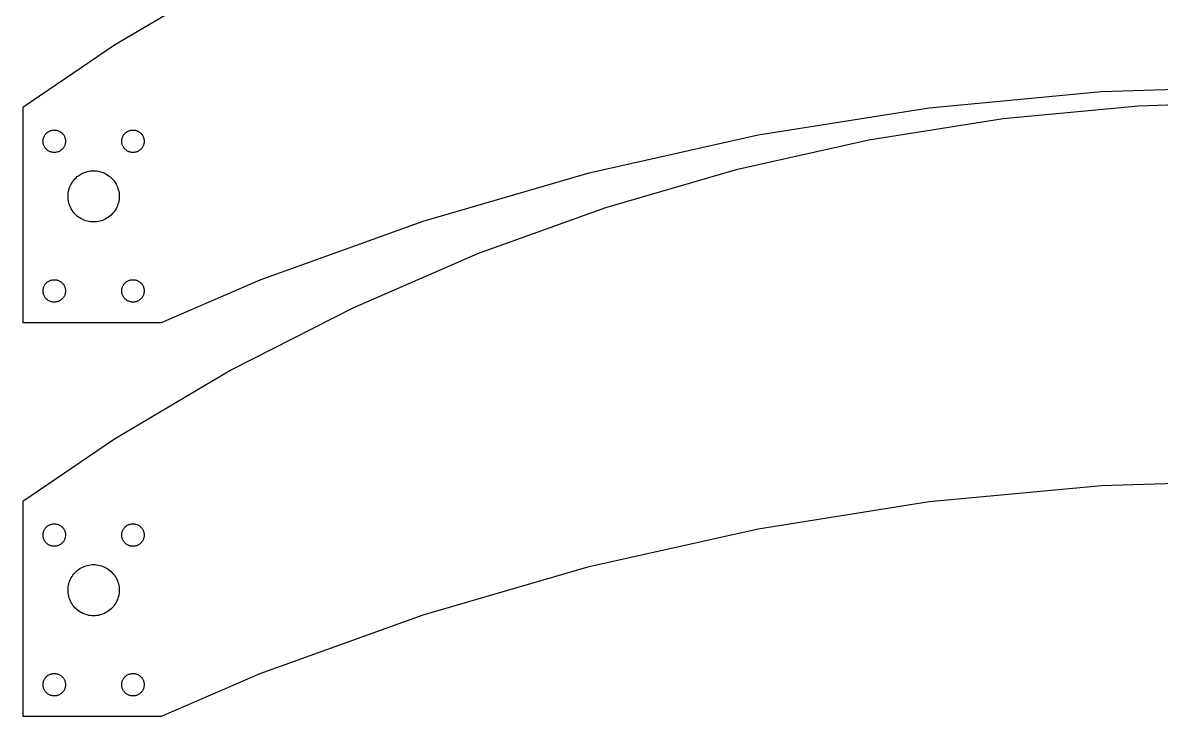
# Model space of a CAD drawing. Header units: metres. Extents: x 0 to 318, y 0 to 285.
# Drawn here: x 0 to 144.6, y 57 to 145 of the extents above; entities that cross this region are included whole.
import ezdxf

# ---------------------------------------------------------------- set-up
doc = ezdxf.new("R2010")
doc.units = ezdxf.units.M

msp = doc.modelspace()

# ---------------------------------------------------------------- linework, layer by layer
for p, q in [((26.5177, 150.984), (11.6476, 142.19)), ((11.6476, 142.19), (0, 134.274)), ((115.133, 134.24), (137.023, 136.309)), ((137.023, 136.309), (159, 137)), ((159, 135), (141.733, 134.457)), ((0, 134.274), (0, 107)), ((93.4165, 130.801), (115.133, 134.24)), ((141.733, 134.457), (124.533, 132.832)), ((124.533, 132.832), (107.47, 130.129)), ((2.5778, 130.089), (2.58623, 130.179)), ((2.58623, 130.179), (2.60023, 130.267)), ((2.60023, 130.267), (2.61977, 130.354)), ((2.61977, 130.354), (2.64473, 130.44)), ((2.64473, 130.44), (2.67506, 130.525)), ((2.67506, 130.525), (2.71062, 130.607)), ((2.71062, 130.607), (2.75125, 130.686)), ((2.75125, 130.686), (2.79683, 130.764)), ((2.79683, 130.764), (2.84714, 130.838)), ((2.84714, 130.838), (2.90201, 130.908)), ((2.90201, 130.908), (2.96121, 130.975)), ((2.96121, 130.975), (3.02451, 131.039)), ((3.02451, 131.039), (3.09166, 131.098)), ((3.09166, 131.098), (3.1624, 131.153)), ((3.1624, 131.153), (3.23643, 131.203)), ((3.23643, 131.203), (3.31349, 131.249)), ((3.31349, 131.249), (3.39325, 131.289)), ((3.39325, 131.289), (3.47542, 131.325)), ((3.47542, 131.325), (3.55965, 131.355)), ((3.55965, 131.355), (3.64561, 131.38)), ((3.64561, 131.38), (3.73297, 131.4)), ((3.73297, 131.4), (3.8214, 131.414)), ((3.8214, 131.414), (3.91052, 131.422)), ((3.91052, 131.422), (4, 131.425)), ((4, 131.425), (4.08946, 131.422)), ((4.08946, 131.422), (4.17859, 131.414)), ((4.17859, 131.414), (4.26701, 131.4)), ((4.26701, 131.4), (4.35437, 131.38)), ((4.35437, 131.38), (4.44034, 131.355)), ((4.44034, 131.355), (4.52457, 131.325)), ((4.52457, 131.325), (4.60674, 131.289)), ((4.60674, 131.289), (4.68649, 131.249)), ((4.68649, 131.249), (4.76355, 131.203)), ((4.76355, 131.203), (4.83759, 131.153)), ((4.83759, 131.153), (4.90833, 131.098)), ((4.90833, 131.098), (4.97548, 131.039)), ((4.97548, 131.039), (5.03877, 130.975)), ((5.03877, 130.975), (5.09798, 130.908)), ((5.09798, 130.908), (5.15285, 130.838)), ((5.15285, 130.838), (5.20316, 130.764)), ((5.20316, 130.764), (5.24873, 130.686)), ((5.24873, 130.686), (5.28937, 130.607)), ((5.28937, 130.607), (5.32492, 130.525)), ((5.32492, 130.525), (5.35526, 130.44)), ((5.35526, 130.44), (5.38022, 130.354)), ((5.38022, 130.354), (5.39975, 130.267)), ((5.39975, 130.267), (5.41376, 130.179)), ((5.41376, 130.179), (5.42218, 130.089)), ((12.5778, 130.089), (12.5862, 130.179)), ((12.5862, 130.179), (12.6002, 130.267)), ((12.6002, 130.267), (12.6198, 130.354)), ((12.6198, 130.354), (12.6447, 130.44)), ((12.6447, 130.44), (12.6751, 130.525)), ((12.6751, 130.525), (12.7106, 130.607)), ((12.7106, 130.607), (12.7513, 130.686)), ((12.7513, 130.686), (12.7968, 130.764)), ((12.7968, 130.764), (12.8471, 130.838)), ((12.8471, 130.838), (12.902, 130.908)), ((12.902, 130.908), (12.9612, 130.975)), ((12.9612, 130.975), (13.0245, 131.039)), ((13.0245, 131.039), (13.0917, 131.098)), ((13.0917, 131.098), (13.1624, 131.153)), ((13.1624, 131.153), (13.2364, 131.203)), ((13.2364, 131.203), (13.3135, 131.249)), ((13.3135, 131.249), (13.3932, 131.289)), ((13.3932, 131.289), (13.4754, 131.325)), ((13.4754, 131.325), (13.5596, 131.355)), ((13.5596, 131.355), (13.6456, 131.38)), ((13.6456, 131.38), (13.733, 131.4)), ((13.733, 131.4), (13.8214, 131.414)), ((13.8214, 131.414), (13.9105, 131.422)), ((13.9105, 131.422), (14, 131.425)), ((14, 131.425), (14.0895, 131.422)), ((14.0895, 131.422), (14.1786, 131.414)), ((14.1786, 131.414), (14.267, 131.4)), ((14.267, 131.4), (14.3544, 131.38)), ((14.3544, 131.38), (14.4403, 131.355)), ((14.4403, 131.355), (14.5246, 131.325)), ((14.5246, 131.325), (14.6067, 131.289)), ((14.6067, 131.289), (14.6865, 131.249)), ((14.6865, 131.249), (14.7635, 131.203)), ((14.7635, 131.203), (14.8376, 131.153)), ((14.8376, 131.153), (14.9083, 131.098)), ((14.9083, 131.098), (14.9755, 131.039)), ((14.9755, 131.039), (15.0388, 130.975)), ((15.0388, 130.975), (15.098, 130.908)), ((15.098, 130.908), (15.1528, 130.838)), ((15.1528, 130.838), (15.2032, 130.764)), ((15.2032, 130.764), (15.2487, 130.686)), ((15.2487, 130.686), (15.2894, 130.607)), ((15.2894, 130.607), (15.3249, 130.525)), ((15.3249, 130.525), (15.3553, 130.44)), ((15.3553, 130.44), (15.3802, 130.354)), ((15.3802, 130.354), (15.3997, 130.267)), ((15.3997, 130.267), (15.4138, 130.179)), ((15.4138, 130.179), (15.4222, 130.089)), ((71.9585, 126.004), (93.4165, 130.801)), ((2.575, 130), (2.5778, 130.089)), ((2.5778, 129.911), (2.575, 130)), ((2.58623, 129.821), (2.5778, 129.911)), ((2.60023, 129.733), (2.58623, 129.821)), ((2.61977, 129.646), (2.60023, 129.733)), ((2.64473, 129.56), (2.61977, 129.646)), ((2.67506, 129.475), (2.64473, 129.56)), ((2.71062, 129.393), (2.67506, 129.475)), ((2.75125, 129.313), (2.71062, 129.393)), ((2.79683, 129.236), (2.75125, 129.313)), ((2.84714, 129.162), (2.79683, 129.236)), ((2.90201, 129.092), (2.84714, 129.162)), ((2.96121, 129.025), (2.90201, 129.092)), ((3.02451, 128.961), (2.96121, 129.025)), ((3.09166, 128.902), (3.02451, 128.961)), ((3.1624, 128.847), (3.09166, 128.902)), ((3.23643, 128.797), (3.1624, 128.847)), ((3.31349, 128.751), (3.23643, 128.797)), ((3.39325, 128.711), (3.31349, 128.751)), ((3.47542, 128.675), (3.39325, 128.711)), ((4.60674, 128.711), (4.52457, 128.675)), ((4.68649, 128.751), (4.60674, 128.711)), ((4.76355, 128.797), (4.68649, 128.751)), ((4.83759, 128.847), (4.76355, 128.797)), ((4.90833, 128.902), (4.83759, 128.847)), ((4.97548, 128.961), (4.90833, 128.902)), ((5.03877, 129.025), (4.97548, 128.961)), ((5.09798, 129.092), (5.03877, 129.025)), ((5.15285, 129.162), (5.09798, 129.092)), ((5.20316, 129.236), (5.15285, 129.162)), ((5.24873, 129.313), (5.20316, 129.236)), ((5.28937, 129.393), (5.24873, 129.313)), ((5.32492, 129.475), (5.28937, 129.393)), ((5.35526, 129.56), (5.32492, 129.475)), ((5.38022, 129.646), (5.35526, 129.56)), ((5.39975, 129.733), (5.38022, 129.646)), ((5.41376, 129.821), (5.39975, 129.733)), ((5.42218, 129.911), (5.41376, 129.821)), ((5.42218, 130.089), (5.42499, 130)), ((5.42499, 130), (5.42218, 129.911)), ((12.575, 130), (12.5778, 130.089)), ((12.5778, 129.911), (12.575, 130)), ((12.5862, 129.821), (12.5778, 129.911)), ((12.6002, 129.733), (12.5862, 129.821)), ((12.6198, 129.646), (12.6002, 129.733)), ((12.6447, 129.56), (12.6198, 129.646)), ((12.6751, 129.475), (12.6447, 129.56)), ((12.7106, 129.393), (12.6751, 129.475)), ((12.7513, 129.313), (12.7106, 129.393)), ((12.7968, 129.236), (12.7513, 129.313)), ((12.8471, 129.162), (12.7968, 129.236)), ((12.902, 129.092), (12.8471, 129.162)), ((12.9612, 129.025), (12.902, 129.092)), ((13.0245, 128.961), (12.9612, 129.025)), ((13.0917, 128.902), (13.0245, 128.961)), ((13.1624, 128.847), (13.0917, 128.902)), ((13.2364, 128.797), (13.1624, 128.847)), ((13.3135, 128.751), (13.2364, 128.797)), ((13.3932, 128.711), (13.3135, 128.751)), ((13.4754, 128.675), (13.3932, 128.711)), ((14.6067, 128.711), (14.5246, 128.675)), ((14.6865, 128.751), (14.6067, 128.711)), ((14.7635, 128.797), (14.6865, 128.751)), ((14.8376, 128.847), (14.7635, 128.797)), ((14.9083, 128.902), (14.8376, 128.847)), ((14.9755, 128.961), (14.9083, 128.902)), ((15.0388, 129.025), (14.9755, 128.961)), ((15.098, 129.092), (15.0388, 129.025)), ((15.1528, 129.162), (15.098, 129.092)), ((15.2032, 129.236), (15.1528, 129.162)), ((15.2487, 129.313), (15.2032, 129.236)), ((15.2894, 129.393), (15.2487, 129.313)), ((15.3249, 129.475), (15.2894, 129.393)), ((15.3553, 129.56), (15.3249, 129.475)), ((15.3802, 129.646), (15.3553, 129.56)), ((15.3997, 129.733), (15.3802, 129.646)), ((15.4138, 129.821), (15.3997, 129.733)), ((15.4222, 129.911), (15.4138, 129.821)), ((15.4222, 130.089), (15.425, 130)), ((15.425, 130), (15.4222, 129.911)), ((107.47, 130.129), (90.6103, 126.36)), ((3.55965, 128.645), (3.47542, 128.675)), ((3.64561, 128.62), (3.55965, 128.645)), ((3.73297, 128.6), (3.64561, 128.62)), ((3.8214, 128.586), (3.73297, 128.6)), ((3.91052, 128.578), (3.8214, 128.586)), ((3.99998, 128.575), (3.91052, 128.578)), ((4.08946, 128.578), (3.99998, 128.575)), ((4.17859, 128.586), (4.08946, 128.578)), ((4.26701, 128.6), (4.17859, 128.586)), ((4.35437, 128.62), (4.26701, 128.6)), ((4.44034, 128.645), (4.35437, 128.62)), ((4.52457, 128.675), (4.44034, 128.645)), ((13.5596, 128.645), (13.4754, 128.675)), ((13.6456, 128.62), (13.5596, 128.645)), ((13.733, 128.6), (13.6456, 128.62)), ((13.8214, 128.586), (13.733, 128.6)), ((13.9105, 128.578), (13.8214, 128.586)), ((14, 128.575), (13.9105, 128.578)), ((14.0895, 128.578), (14, 128.575)), ((14.1786, 128.586), (14.0895, 128.578)), ((14.267, 128.6), (14.1786, 128.586)), ((14.3544, 128.62), (14.267, 128.6)), ((14.4403, 128.645), (14.3544, 128.62)), ((14.5246, 128.675), (14.4403, 128.645)), ((7.25856, 125.744), (7.4343, 125.848)), ((7.4343, 125.848), (7.61621, 125.941)), ((7.61621, 125.941), (7.80359, 126.022)), ((7.80359, 126.022), (7.99568, 126.091)), ((7.99568, 126.091), (8.19176, 126.148)), ((8.19176, 126.148), (8.39101, 126.192)), ((8.39101, 126.192), (8.59267, 126.224)), ((8.59267, 126.224), (8.79593, 126.244)), ((8.79593, 126.244), (9, 126.25)), ((9, 126.25), (9.20406, 126.244)), ((9.20406, 126.244), (9.40732, 126.224)), ((9.40732, 126.224), (9.60898, 126.192)), ((9.60898, 126.192), (9.80823, 126.148)), ((9.80823, 126.148), (10.0043, 126.091)), ((10.0043, 126.091), (10.1964, 126.022)), ((10.1964, 126.022), (10.3838, 125.941)), ((10.3838, 125.941), (10.5657, 125.848)), ((10.5657, 125.848), (10.7414, 125.744)), ((50.844, 119.87), (71.9585, 126.004)), ((90.6103, 126.36), (74.0203, 121.541)), ((5.97823, 124.196), (6.05931, 124.384)), ((6.05931, 124.384), (6.15199, 124.566)), ((6.15199, 124.566), (6.25592, 124.741)), ((6.25592, 124.741), (6.37068, 124.91)), ((6.37068, 124.91), (6.49582, 125.072)), ((6.49582, 125.072), (6.63084, 125.225)), ((6.63084, 125.225), (6.77521, 125.369)), ((6.77521, 125.369), (6.92836, 125.504)), ((6.92836, 125.504), (7.08969, 125.629)), ((7.08969, 125.629), (7.25856, 125.744)), ((10.7414, 125.744), (10.9103, 125.629)), ((10.9103, 125.629), (11.0716, 125.504)), ((11.0716, 125.504), (11.2248, 125.369)), ((11.2248, 125.369), (11.3691, 125.225)), ((11.3691, 125.225), (11.5042, 125.072)), ((11.5042, 125.072), (11.6293, 124.91)), ((11.6293, 124.91), (11.7441, 124.741)), ((11.7441, 124.741), (11.848, 124.566)), ((11.848, 124.566), (11.9407, 124.384)), ((11.9407, 124.384), (12.0218, 124.196)), ((5.75, 123), (5.75641, 123.204)), ((5.75641, 122.796), (5.75, 123)), ((5.75641, 123.204), (5.77562, 123.407)), ((5.77562, 123.407), (5.80756, 123.609)), ((5.80756, 123.609), (5.8521, 123.808)), ((5.8521, 123.808), (5.90906, 124.004)), ((5.90906, 124.004), (5.97823, 124.196)), ((12.0218, 124.196), (12.0909, 124.004)), ((12.0909, 124.004), (12.1479, 123.808)), ((12.1479, 123.808), (12.1924, 123.609)), ((12.1924, 123.609), (12.2244, 123.407)), ((12.2244, 123.407), (12.2436, 123.204)), ((12.2436, 123.204), (12.25, 123)), ((12.25, 123), (12.2436, 122.796)), ((5.77562, 122.593), (5.75641, 122.796)), ((5.80756, 122.391), (5.77562, 122.593)), ((5.8521, 122.192), (5.80756, 122.391)), ((5.90906, 121.996), (5.8521, 122.192)), ((5.97823, 121.804), (5.90906, 121.996)), ((6.05931, 121.616), (5.97823, 121.804)), ((6.15199, 121.434), (6.05931, 121.616)), ((11.9407, 121.616), (11.848, 121.434)), ((12.0218, 121.804), (11.9407, 121.616)), ((12.0909, 121.996), (12.0218, 121.804)), ((12.1479, 122.192), (12.0909, 121.996)), ((12.1924, 122.391), (12.1479, 122.192)), ((12.2244, 122.593), (12.1924, 122.391)), ((12.2436, 122.796), (12.2244, 122.593)), ((74.0203, 121.541), (57.7657, 115.689)), ((6.25592, 121.259), (6.15199, 121.434)), ((6.37068, 121.09), (6.25592, 121.259)), ((6.49582, 120.928), (6.37068, 121.09)), ((6.63084, 120.775), (6.49582, 120.928)), ((6.77521, 120.631), (6.63084, 120.775)), ((6.92836, 120.496), (6.77521, 120.631)), ((7.08969, 120.371), (6.92836, 120.496)), ((7.25856, 120.256), (7.08969, 120.371)), ((7.4343, 120.152), (7.25856, 120.256)), ((7.61621, 120.059), (7.4343, 120.152)), ((7.80359, 119.978), (7.61621, 120.059)), ((10.3838, 120.059), (10.1964, 119.978)), ((10.5657, 120.152), (10.3838, 120.059)), ((10.7414, 120.256), (10.5657, 120.152)), ((10.9103, 120.371), (10.7414, 120.256)), ((11.0716, 120.496), (10.9103, 120.371)), ((11.2248, 120.631), (11.0716, 120.496)), ((11.3691, 120.775), (11.2248, 120.631)), ((11.5042, 120.928), (11.3691, 120.775)), ((11.6293, 121.09), (11.5042, 120.928)), ((11.7441, 121.259), (11.6293, 121.09)), ((11.848, 121.434), (11.7441, 121.259)), ((7.99568, 119.909), (7.80359, 119.978)), ((8.19176, 119.852), (7.99568, 119.909)), ((8.39101, 119.808), (8.19176, 119.852)), ((8.59267, 119.776), (8.39101, 119.808)), ((8.79593, 119.756), (8.59267, 119.776)), ((9, 119.75), (8.79593, 119.756)), ((9.20406, 119.756), (9, 119.75)), ((9.40732, 119.776), (9.20406, 119.756)), ((9.60898, 119.808), (9.40732, 119.776)), ((9.80823, 119.852), (9.60898, 119.808)), ((10.0043, 119.909), (9.80823, 119.852)), ((10.1964, 119.978), (10.0043, 119.909)), ((30.1564, 112.422), (50.844, 119.87)), ((57.7657, 115.689), (41.9107, 108.827)), ((2.61977, 111.354), (2.64473, 111.44)), ((2.64473, 111.44), (2.67506, 111.525)), ((2.67506, 111.525), (2.71062, 111.607)), ((2.71062, 111.607), (2.75125, 111.686)), ((2.75125, 111.686), (2.79683, 111.764)), ((2.79683, 111.764), (2.84714, 111.838)), ((2.84714, 111.838), (2.90201, 111.908)), ((2.90201, 111.908), (2.96121, 111.975)), ((2.96121, 111.975), (3.02451, 112.039)), ((3.02451, 112.039), (3.09166, 112.098)), ((3.09166, 112.098), (3.1624, 112.153)), ((3.1624, 112.153), (3.23643, 112.203)), ((3.23643, 112.203), (3.31349, 112.249)), ((3.31349, 112.249), (3.39325, 112.289)), ((3.39325, 112.289), (3.47542, 112.325)), ((3.47542, 112.325), (3.55965, 112.355)), ((3.55965, 112.355), (3.64561, 112.38)), ((3.64561, 112.38), (3.73297, 112.4)), ((3.73297, 112.4), (3.8214, 112.414)), ((3.8214, 112.414), (3.91052, 112.422)), ((3.91052, 112.422), (4, 112.425)), ((4, 112.425), (4.08946, 112.422)), ((4.08946, 112.422), (4.17859, 112.414)), ((4.17859, 112.414), (4.26701, 112.4)), ((4.26701, 112.4), (4.35437, 112.38)), ((4.35437, 112.38), (4.44034, 112.355)), ((4.44034, 112.355), (4.52457, 112.325)), ((4.52457, 112.325), (4.60674, 112.289)), ((4.60674, 112.289), (4.68649, 112.249)), ((4.68649, 112.249), (4.76355, 112.203)), ((4.76355, 112.203), (4.83759, 112.153)), ((4.83759, 112.153), (4.90833, 112.098)), ((4.90833, 112.098), (4.97548, 112.039)), ((4.97548, 112.039), (5.03877, 111.975)), ((5.03877, 111.975), (5.09798, 111.908)), ((5.09798, 111.908), (5.15285, 111.838)), ((5.15285, 111.838), (5.20316, 111.764)), ((5.20316, 111.764), (5.24873, 111.686)), ((5.24873, 111.686), (5.28937, 111.607)), ((5.28937, 111.607), (5.32492, 111.525)), ((5.32492, 111.525), (5.35526, 111.44)), ((5.35526, 111.44), (5.38022, 111.354)), ((12.6198, 111.354), (12.6447, 111.44)), ((12.6447, 111.44), (12.6751, 111.525)), ((12.6751, 111.525), (12.7106, 111.607)), ((12.7106, 111.607), (12.7513, 111.686)), ((12.7513, 111.686), (12.7968, 111.764)), ((12.7968, 111.764), (12.8471, 111.838)), ((12.8471, 111.838), (12.902, 111.908)), ((12.902, 111.908), (12.9612, 111.975)), ((12.9612, 111.975), (13.0245, 112.039)), ((13.0245, 112.039), (13.0917, 112.098)), ((13.0917, 112.098), (13.1624, 112.153)), ((13.1624, 112.153), (13.2364, 112.203)), ((13.2364, 112.203), (13.3135, 112.249)), ((13.3135, 112.249), (13.3932, 112.289)), ((13.3932, 112.289), (13.4754, 112.325)), ((13.4754, 112.325), (13.5596, 112.355)), ((13.5596, 112.355), (13.6456, 112.38)), ((13.6456, 112.38), (13.733, 112.4)), ((13.733, 112.4), (13.8214, 112.414)), ((13.8214, 112.414), (13.9105, 112.422)), ((13.9105, 112.422), (14, 112.425)), ((14, 112.425), (14.0895, 112.422)), ((14.0895, 112.422), (14.1786, 112.414)), ((14.1786, 112.414), (14.267, 112.4)), ((14.267, 112.4), (14.3544, 112.38)), ((14.3544, 112.38), (14.4403, 112.355)), ((14.4403, 112.355), (14.5246, 112.325)), ((14.5246, 112.325), (14.6067, 112.289)), ((14.6067, 112.289), (14.6865, 112.249)), ((14.6865, 112.249), (14.7635, 112.203)), ((14.7635, 112.203), (14.8376, 112.153)), ((14.8376, 112.153), (14.9083, 112.098)), ((14.9083, 112.098), (14.9755, 112.039)), ((14.9755, 112.039), (15.0388, 111.975)), ((15.0388, 111.975), (15.098, 111.908)), ((15.098, 111.908), (15.1528, 111.838)), ((15.1528, 111.838), (15.2032, 111.764)), ((15.2032, 111.764), (15.2487, 111.686)), ((15.2487, 111.686), (15.2894, 111.607)), ((15.2894, 111.607), (15.3249, 111.525)), ((15.3249, 111.525), (15.3553, 111.44)), ((15.3553, 111.44), (15.3802, 111.354)), ((17.6274, 107), (30.1564, 112.422)), ((2.575, 111), (2.5778, 111.089)), ((2.5778, 110.911), (2.575, 111)), ((2.5778, 111.089), (2.58623, 111.179)), ((2.58623, 110.821), (2.5778, 110.911)), ((2.58623, 111.179), (2.60023, 111.267)), ((2.60023, 110.733), (2.58623, 110.821)), ((2.60023, 111.267), (2.61977, 111.354)), ((2.61977, 110.646), (2.60023, 110.733)), ((2.64473, 110.56), (2.61977, 110.646)), ((2.67506, 110.475), (2.64473, 110.56)), ((2.71062, 110.393), (2.67506, 110.475)), ((2.75125, 110.313), (2.71062, 110.393)), ((2.79683, 110.236), (2.75125, 110.313)), ((2.84714, 110.162), (2.79683, 110.236)), ((2.90201, 110.092), (2.84714, 110.162)), ((2.96121, 110.025), (2.90201, 110.092)), ((3.02451, 109.961), (2.96121, 110.025)), ((3.09166, 109.902), (3.02451, 109.961)), ((4.97548, 109.961), (4.90833, 109.902)), ((5.03877, 110.025), (4.97548, 109.961)), ((5.09798, 110.092), (5.03877, 110.025)), ((5.15285, 110.162), (5.09798, 110.092)), ((5.20316, 110.236), (5.15285, 110.162)), ((5.24873, 110.313), (5.20316, 110.236)), ((5.28937, 110.393), (5.24873, 110.313)), ((5.32492, 110.475), (5.28937, 110.393)), ((5.35526, 110.56), (5.32492, 110.475)), ((5.38022, 110.646), (5.35526, 110.56)), ((5.38022, 111.354), (5.39975, 111.267)), ((5.39975, 110.733), (5.38022, 110.646)), ((5.39975, 111.267), (5.41376, 111.179)), ((5.41376, 110.821), (5.39975, 110.733)), ((5.41376, 111.179), (5.42218, 111.089)), ((5.42218, 110.911), (5.41376, 110.821)), ((5.42218, 111.089), (5.42499, 111)), ((5.42499, 111), (5.42218, 110.911)), ((12.575, 111), (12.5778, 111.089)), ((12.5778, 110.911), (12.575, 111)), ((12.5778, 111.089), (12.5862, 111.179)), ((12.5862, 110.821), (12.5778, 110.911)), ((12.5862, 111.179), (12.6002, 111.267)), ((12.6002, 110.733), (12.5862, 110.821)), ((12.6002, 111.267), (12.6198, 111.354)), ((12.6198, 110.646), (12.6002, 110.733)), ((12.6447, 110.56), (12.6198, 110.646)), ((12.6751, 110.475), (12.6447, 110.56)), ((12.7106, 110.393), (12.6751, 110.475)), ((12.7513, 110.313), (12.7106, 110.393)), ((12.7968, 110.236), (12.7513, 110.313)), ((12.8471, 110.162), (12.7968, 110.236)), ((12.902, 110.092), (12.8471, 110.162)), ((12.9612, 110.025), (12.902, 110.092)), ((13.0245, 109.961), (12.9612, 110.025)), ((13.0917, 109.902), (13.0245, 109.961)), ((14.9755, 109.961), (14.9083, 109.902)), ((15.0388, 110.025), (14.9755, 109.961)), ((15.098, 110.092), (15.0388, 110.025)), ((15.1528, 110.162), (15.098, 110.092)), ((15.2032, 110.236), (15.1528, 110.162)), ((15.2487, 110.313), (15.2032, 110.236)), ((15.2894, 110.393), (15.2487, 110.313)), ((15.3249, 110.475), (15.2894, 110.393)), ((15.3553, 110.56), (15.3249, 110.475)), ((15.3802, 110.646), (15.3553, 110.56)), ((15.3802, 111.354), (15.3997, 111.267)), ((15.3997, 110.733), (15.3802, 110.646)), ((15.3997, 111.267), (15.4138, 111.179)), ((15.4138, 110.821), (15.3997, 110.733)), ((15.4138, 111.179), (15.4222, 111.089)), ((15.4222, 110.911), (15.4138, 110.821)), ((15.4222, 111.089), (15.425, 111)), ((15.425, 111), (15.4222, 110.911)), ((3.1624, 109.847), (3.09166, 109.902)), ((3.23643, 109.797), (3.1624, 109.847)), ((3.31349, 109.751), (3.23643, 109.797)), ((3.39325, 109.711), (3.31349, 109.751)), ((3.47542, 109.675), (3.39325, 109.711)), ((3.55965, 109.645), (3.47542, 109.675)), ((3.64561, 109.62), (3.55965, 109.645)), ((3.73297, 109.6), (3.64561, 109.62)), ((3.8214, 109.586), (3.73297, 109.6)), ((3.91052, 109.578), (3.8214, 109.586)), ((3.99998, 109.575), (3.91052, 109.578)), ((4.08946, 109.578), (3.99998, 109.575)), ((4.17859, 109.586), (4.08946, 109.578)), ((4.26701, 109.6), (4.17859, 109.586)), ((4.35437, 109.62), (4.26701, 109.6)), ((4.44034, 109.645), (4.35437, 109.62)), ((4.52457, 109.675), (4.44034, 109.645)), ((4.60674, 109.711), (4.52457, 109.675)), ((4.68649, 109.751), (4.60674, 109.711)), ((4.76355, 109.797), (4.68649, 109.751)), ((4.83759, 109.847), (4.76355, 109.797)), ((4.90833, 109.902), (4.83759, 109.847)), ((13.1624, 109.847), (13.0917, 109.902)), ((13.2364, 109.797), (13.1624, 109.847)), ((13.3135, 109.751), (13.2364, 109.797)), ((13.3932, 109.711), (13.3135, 109.751)), ((13.4754, 109.675), (13.3932, 109.711)), ((13.5596, 109.645), (13.4754, 109.675)), ((13.6456, 109.62), (13.5596, 109.645)), ((13.733, 109.6), (13.6456, 109.62)), ((13.8214, 109.586), (13.733, 109.6)), ((13.9105, 109.578), (13.8214, 109.586)), ((14, 109.575), (13.9105, 109.578)), ((14.0895, 109.578), (14, 109.575)), ((14.1786, 109.586), (14.0895, 109.578)), ((14.267, 109.6), (14.1786, 109.586)), ((14.3544, 109.62), (14.267, 109.6)), ((14.4403, 109.645), (14.3544, 109.62)), ((14.5246, 109.675), (14.4403, 109.645)), ((14.6067, 109.711), (14.5246, 109.675)), ((14.6865, 109.751), (14.6067, 109.711)), ((14.7635, 109.797), (14.6865, 109.751)), ((14.8376, 109.847), (14.7635, 109.797)), ((14.9083, 109.902), (14.8376, 109.847)), ((41.9107, 108.827), (26.5177, 100.984)), ((0, 107), (17.6274, 107)), ((26.5177, 100.984), (11.6476, 92.1902)), ((11.6476, 92.1902), (0, 84.2744)), ((137.023, 86.3093), (159, 87)), ((115.133, 84.2401), (137.023, 86.3093)), ((0, 84.2744), (0, 57)), ((93.4165, 80.8005), (115.133, 84.2401)), ((2.96121, 80.9755), (3.02451, 81.0388)), ((3.02451, 81.0388), (3.09166, 81.098)), ((3.09166, 81.098), (3.1624, 81.1528)), ((3.1624, 81.1528), (3.23643, 81.2032)), ((3.23643, 81.2032), (3.31349, 81.2487)), ((3.31349, 81.2487), (3.39325, 81.2894)), ((3.39325, 81.2894), (3.47542, 81.3249)), ((3.47542, 81.3249), (3.55965, 81.3553)), ((3.55965, 81.3553), (3.64561, 81.3802)), ((3.64561, 81.3802), (3.73297, 81.3997)), ((3.73297, 81.3997), (3.8214, 81.4138)), ((3.8214, 81.4138), (3.91052, 81.4222)), ((3.91052, 81.4222), (4, 81.425)), ((4, 81.425), (4.08946, 81.4222)), ((4.08946, 81.4222), (4.17859, 81.4138)), ((4.17859, 81.4138), (4.26701, 81.3997)), ((4.26701, 81.3997), (4.35437, 81.3802)), ((4.35437, 81.3802), (4.44034, 81.3553)), ((4.44034, 81.3553), (4.52457, 81.3249)), ((4.52457, 81.3249), (4.60674, 81.2894)), ((4.60674, 81.2894), (4.68649, 81.2487)), ((4.68649, 81.2487), (4.76355, 81.2032)), ((4.76355, 81.2032), (4.83759, 81.1528)), ((4.83759, 81.1528), (4.90833, 81.098)), ((4.90833, 81.098), (4.97548, 81.0388)), ((4.97548, 81.0388), (5.03877, 80.9755)), ((12.9612, 80.9755), (13.0245, 81.0388)), ((13.0245, 81.0388), (13.0917, 81.098)), ((13.0917, 81.098), (13.1624, 81.1528)), ((13.1624, 81.1528), (13.2364, 81.2032)), ((13.2364, 81.2032), (13.3135, 81.2487)), ((13.3135, 81.2487), (13.3932, 81.2894)), ((13.3932, 81.2894), (13.4754, 81.3249)), ((13.4754, 81.3249), (13.5596, 81.3553)), ((13.5596, 81.3553), (13.6456, 81.3802)), ((13.6456, 81.3802), (13.733, 81.3997)), ((13.733, 81.3997), (13.8214, 81.4138)), ((13.8214, 81.4138), (13.9105, 81.4222)), ((13.9105, 81.4222), (14, 81.425)), ((14, 81.425), (14.0895, 81.4222)), ((14.0895, 81.4222), (14.1786, 81.4138)), ((14.1786, 81.4138), (14.267, 81.3997)), ((14.267, 81.3997), (14.3544, 81.3802)), ((14.3544, 81.3802), (14.4403, 81.3553)), ((14.4403, 81.3553), (14.5246, 81.3249)), ((14.5246, 81.3249), (14.6067, 81.2894)), ((14.6067, 81.2894), (14.6865, 81.2487)), ((14.6865, 81.2487), (14.7635, 81.2032)), ((14.7635, 81.2032), (14.8376, 81.1528)), ((14.8376, 81.1528), (14.9083, 81.098)), ((14.9083, 81.098), (14.9755, 81.0388)), ((14.9755, 81.0388), (15.0388, 80.9755)), ((2.575, 80), (2.5778, 80.0895)), ((2.5778, 79.9105), (2.575, 80)), ((2.5778, 80.0895), (2.58623, 80.1786)), ((2.58623, 79.8214), (2.5778, 79.9105)), ((2.58623, 80.1786), (2.60023, 80.267)), ((2.60023, 79.733), (2.58623, 79.8214)), ((2.60023, 80.267), (2.61977, 80.3544)), ((2.61977, 79.6456), (2.60023, 79.733)), ((2.61977, 80.3544), (2.64473, 80.4403)), ((2.64473, 79.5596), (2.61977, 79.6456)), ((2.64473, 80.4403), (2.67506, 80.5246)), ((2.67506, 79.4754), (2.64473, 79.5596)), ((2.67506, 80.5246), (2.71062, 80.6067)), ((2.71062, 80.6067), (2.75125, 80.6865)), ((2.75125, 80.6865), (2.79683, 80.7635)), ((2.79683, 80.7635), (2.84714, 80.8376)), ((2.84714, 80.8376), (2.90201, 80.9083)), ((2.90201, 80.9083), (2.96121, 80.9755)), ((5.03877, 80.9755), (5.09798, 80.9083)), ((5.09798, 80.9083), (5.15285, 80.8376)), ((5.15285, 80.8376), (5.20316, 80.7635)), ((5.20316, 80.7635), (5.24873, 80.6865)), ((5.24873, 80.6865), (5.28937, 80.6067)), ((5.28937, 80.6067), (5.32492, 80.5246)), ((5.32492, 80.5246), (5.35526, 80.4403)), ((5.35526, 79.5596), (5.32492, 79.4754)), ((5.35526, 80.4403), (5.38022, 80.3544)), ((5.38022, 79.6456), (5.35526, 79.5596)), ((5.38022, 80.3544), (5.39975, 80.267)), ((5.39975, 79.733), (5.38022, 79.6456)), ((5.39975, 80.267), (5.41376, 80.1786)), ((5.41376, 79.8214), (5.39975, 79.733)), ((5.41376, 80.1786), (5.42218, 80.0895)), ((5.42218, 79.9105), (5.41376, 79.8214)), ((5.42218, 80.0895), (5.42499, 80)), ((5.42499, 80), (5.42218, 79.9105)), ((12.575, 80), (12.5778, 80.0895)), ((12.5778, 79.9105), (12.575, 80)), ((12.5778, 80.0895), (12.5862, 80.1786)), ((12.5862, 79.8214), (12.5778, 79.9105)), ((12.5862, 80.1786), (12.6002, 80.267)), ((12.6002, 79.733), (12.5862, 79.8214)), ((12.6002, 80.267), (12.6198, 80.3544)), ((12.6198, 79.6456), (12.6002, 79.733)), ((12.6198, 80.3544), (12.6447, 80.4403)), ((12.6447, 79.5596), (12.6198, 79.6456)), ((12.6447, 80.4403), (12.6751, 80.5246)), ((12.6751, 79.4754), (12.6447, 79.5596)), ((12.6751, 80.5246), (12.7106, 80.6067)), ((12.7106, 80.6067), (12.7513, 80.6865)), ((12.7513, 80.6865), (12.7968, 80.7635)), ((12.7968, 80.7635), (12.8471, 80.8376)), ((12.8471, 80.8376), (12.902, 80.9083)), ((12.902, 80.9083), (12.9612, 80.9755)), ((15.0388, 80.9755), (15.098, 80.9083)), ((15.098, 80.9083), (15.1528, 80.8376)), ((15.1528, 80.8376), (15.2032, 80.7635)), ((15.2032, 80.7635), (15.2487, 80.6865)), ((15.2487, 80.6865), (15.2894, 80.6067)), ((15.2894, 80.6067), (15.3249, 80.5246)), ((15.3249, 80.5246), (15.3553, 80.4403)), ((15.3553, 79.5596), (15.3249, 79.4754)), ((15.3553, 80.4403), (15.3802, 80.3544)), ((15.3802, 79.6456), (15.3553, 79.5596)), ((15.3802, 80.3544), (15.3997, 80.267)), ((15.3997, 79.733), (15.3802, 79.6456)), ((15.3997, 80.267), (15.4138, 80.1786)), ((15.4138, 79.8214), (15.3997, 79.733)), ((15.4138, 80.1786), (15.4222, 80.0895)), ((15.4222, 79.9105), (15.4138, 79.8214)), ((15.4222, 80.0895), (15.425, 80)), ((15.425, 80), (15.4222, 79.9105)), ((71.9585, 76.0041), (93.4165, 80.8005)), ((2.71062, 79.3932), (2.67506, 79.4754)), ((2.75125, 79.3135), (2.71062, 79.3932)), ((2.79683, 79.2364), (2.75125, 79.3135)), ((2.84714, 79.1624), (2.79683, 79.2364)), ((2.90201, 79.0917), (2.84714, 79.1624)), ((2.96121, 79.0245), (2.90201, 79.0917)), ((3.02451, 78.9612), (2.96121, 79.0245)), ((3.09166, 78.902), (3.02451, 78.9612)), ((3.1624, 78.8471), (3.09166, 78.902)), ((3.23643, 78.7968), (3.1624, 78.8471)), ((3.31349, 78.7513), (3.23643, 78.7968)), ((3.39325, 78.7106), (3.31349, 78.7513)), ((3.47542, 78.6751), (3.39325, 78.7106)), ((3.55965, 78.6447), (3.47542, 78.6751)), ((3.64561, 78.6198), (3.55965, 78.6447)), ((3.73297, 78.6002), (3.64561, 78.6198)), ((3.8214, 78.5862), (3.73297, 78.6002)), ((3.91052, 78.5778), (3.8214, 78.5862)), ((3.99998, 78.575), (3.91052, 78.5778)), ((4.08946, 78.5778), (3.99998, 78.575)), ((4.17859, 78.5862), (4.08946, 78.5778)), ((4.26701, 78.6002), (4.17859, 78.5862)), ((4.35437, 78.6198), (4.26701, 78.6002)), ((4.44034, 78.6447), (4.35437, 78.6198)), ((4.52457, 78.6751), (4.44034, 78.6447)), ((4.60674, 78.7106), (4.52457, 78.6751)), ((4.68649, 78.7513), (4.60674, 78.7106)), ((4.76355, 78.7968), (4.68649, 78.7513)), ((4.83759, 78.8471), (4.76355, 78.7968)), ((4.90833, 78.902), (4.83759, 78.8471)), ((4.97548, 78.9612), (4.90833, 78.902)), ((5.03877, 79.0245), (4.97548, 78.9612)), ((5.09798, 79.0917), (5.03877, 79.0245)), ((5.15285, 79.1624), (5.09798, 79.0917)), ((5.20316, 79.2364), (5.15285, 79.1624)), ((5.24873, 79.3135), (5.20316, 79.2364)), ((5.28937, 79.3932), (5.24873, 79.3135)), ((5.32492, 79.4754), (5.28937, 79.3932)), ((12.7106, 79.3932), (12.6751, 79.4754)), ((12.7513, 79.3135), (12.7106, 79.3932)), ((12.7968, 79.2364), (12.7513, 79.3135)), ((12.8471, 79.1624), (12.7968, 79.2364)), ((12.902, 79.0917), (12.8471, 79.1624)), ((12.9612, 79.0245), (12.902, 79.0917)), ((13.0245, 78.9612), (12.9612, 79.0245)), ((13.0917, 78.902), (13.0245, 78.9612)), ((13.1624, 78.8471), (13.0917, 78.902)), ((13.2364, 78.7968), (13.1624, 78.8471)), ((13.3135, 78.7513), (13.2364, 78.7968)), ((13.3932, 78.7106), (13.3135, 78.7513)), ((13.4754, 78.6751), (13.3932, 78.7106)), ((13.5596, 78.6447), (13.4754, 78.6751)), ((13.6456, 78.6198), (13.5596, 78.6447)), ((13.733, 78.6002), (13.6456, 78.6198)), ((13.8214, 78.5862), (13.733, 78.6002)), ((13.9105, 78.5778), (13.8214, 78.5862)), ((14, 78.575), (13.9105, 78.5778)), ((14.0895, 78.5778), (14, 78.575)), ((14.1786, 78.5862), (14.0895, 78.5778)), ((14.267, 78.6002), (14.1786, 78.5862)), ((14.3544, 78.6198), (14.267, 78.6002)), ((14.4403, 78.6447), (14.3544, 78.6198)), ((14.5246, 78.6751), (14.4403, 78.6447)), ((14.6067, 78.7106), (14.5246, 78.6751)), ((14.6865, 78.7513), (14.6067, 78.7106)), ((14.7635, 78.7968), (14.6865, 78.7513)), ((14.8376, 78.8471), (14.7635, 78.7968)), ((14.9083, 78.902), (14.8376, 78.8471)), ((14.9755, 78.9612), (14.9083, 78.902)), ((15.0388, 79.0245), (14.9755, 78.9612)), ((15.098, 79.0917), (15.0388, 79.0245)), ((15.1528, 79.1624), (15.098, 79.0917)), ((15.2032, 79.2364), (15.1528, 79.1624)), ((15.2487, 79.3135), (15.2032, 79.2364)), ((15.2894, 79.3932), (15.2487, 79.3135)), ((15.3249, 79.4754), (15.2894, 79.3932)), ((6.49582, 75.0716), (6.63084, 75.2248)), ((6.63084, 75.2248), (6.77521, 75.3691)), ((6.77521, 75.3691), (6.92836, 75.5042)), ((6.92836, 75.5042), (7.08969, 75.6293)), ((7.08969, 75.6293), (7.25856, 75.7441)), ((7.25856, 75.7441), (7.4343, 75.848)), ((7.4343, 75.848), (7.61621, 75.9407)), ((7.61621, 75.9407), (7.80359, 76.0218)), ((7.80359, 76.0218), (7.99568, 76.0909)), ((7.99568, 76.0909), (8.19176, 76.1479)), ((8.19176, 76.1479), (8.39101, 76.1924)), ((8.39101, 76.1924), (8.59267, 76.2244)), ((8.59267, 76.2244), (8.79593, 76.2436)), ((8.79593, 76.2436), (9, 76.25)), ((9, 76.25), (9.20406, 76.2436)), ((9.20406, 76.2436), (9.40732, 76.2244)), ((9.40732, 76.2244), (9.60898, 76.1924)), ((9.60898, 76.1924), (9.80823, 76.1479)), ((9.80823, 76.1479), (10.0043, 76.0909)), ((10.0043, 76.0909), (10.1964, 76.0218)), ((10.1964, 76.0218), (10.3838, 75.9407)), ((10.3838, 75.9407), (10.5657, 75.848)), ((10.5657, 75.848), (10.7414, 75.7441)), ((10.7414, 75.7441), (10.9103, 75.6293)), ((10.9103, 75.6293), (11.0716, 75.5042)), ((11.0716, 75.5042), (11.2248, 75.3691)), ((11.2248, 75.3691), (11.3691, 75.2248)), ((11.3691, 75.2248), (11.5042, 75.0716)), ((50.844, 69.8698), (71.9585, 76.0041)), ((5.80756, 73.609), (5.8521, 73.8082)), ((5.8521, 73.8082), (5.90906, 74.0043)), ((5.90906, 74.0043), (5.97823, 74.1964)), ((5.97823, 74.1964), (6.05931, 74.3838)), ((6.05931, 74.3838), (6.15199, 74.5657)), ((6.15199, 74.5657), (6.25592, 74.7414)), ((6.25592, 74.7414), (6.37068, 74.9103)), ((6.37068, 74.9103), (6.49582, 75.0716)), ((11.5042, 75.0716), (11.6293, 74.9103)), ((11.6293, 74.9103), (11.7441, 74.7414)), ((11.7441, 74.7414), (11.848, 74.5657)), ((11.848, 74.5657), (11.9407, 74.3838)), ((11.9407, 74.3838), (12.0218, 74.1964)), ((12.0218, 74.1964), (12.0909, 74.0043)), ((12.0909, 74.0043), (12.1479, 73.8082)), ((12.1479, 73.8082), (12.1924, 73.609)), ((5.75, 73), (5.75641, 73.2041)), ((5.75641, 72.7959), (5.75, 73)), ((5.75641, 73.2041), (5.77562, 73.4073)), ((5.77562, 72.5927), (5.75641, 72.7959)), ((5.77562, 73.4073), (5.80756, 73.609)), ((5.80756, 72.391), (5.77562, 72.5927)), ((5.8521, 72.1918), (5.80756, 72.391)), ((12.1924, 72.391), (12.1479, 72.1918)), ((12.1924, 73.609), (12.2244, 73.4073)), ((12.2244, 72.5927), (12.1924, 72.391)), ((12.2244, 73.4073), (12.2436, 73.2041)), ((12.2436, 72.7959), (12.2244, 72.5927)), ((12.2436, 73.2041), (12.25, 73)), ((12.25, 73), (12.2436, 72.7959)), ((5.90906, 71.9957), (5.8521, 72.1918)), ((5.97823, 71.8036), (5.90906, 71.9957)), ((6.05931, 71.6162), (5.97823, 71.8036)), ((6.15199, 71.4343), (6.05931, 71.6162)), ((6.25592, 71.2586), (6.15199, 71.4343)), ((6.37068, 71.0897), (6.25592, 71.2586)), ((6.49582, 70.9284), (6.37068, 71.0897)), ((6.63084, 70.7752), (6.49582, 70.9284)), ((11.5042, 70.9284), (11.3691, 70.7752)), ((11.6293, 71.0897), (11.5042, 70.9284)), ((11.7441, 71.2586), (11.6293, 71.0897)), ((11.848, 71.4343), (11.7441, 71.2586)), ((11.9407, 71.6162), (11.848, 71.4343)), ((12.0218, 71.8036), (11.9407, 71.6162)), ((12.0909, 71.9957), (12.0218, 71.8036)), ((12.1479, 72.1918), (12.0909, 71.9957)), ((6.77521, 70.6308), (6.63084, 70.7752)), ((6.92836, 70.4958), (6.77521, 70.6308)), ((7.08969, 70.3707), (6.92836, 70.4958)), ((7.25856, 70.2559), (7.08969, 70.3707)), ((7.4343, 70.152), (7.25856, 70.2559)), ((7.61621, 70.0593), (7.4343, 70.152)), ((7.80359, 69.9782), (7.61621, 70.0593)), ((7.99568, 69.9091), (7.80359, 69.9782)), ((8.19176, 69.8521), (7.99568, 69.9091)), ((8.39101, 69.8076), (8.19176, 69.8521)), ((8.59267, 69.7756), (8.39101, 69.8076)), ((8.79593, 69.7564), (8.59267, 69.7756)), ((9, 69.75), (8.79593, 69.7564)), ((9.20406, 69.7564), (9, 69.75)), ((9.40732, 69.7756), (9.20406, 69.7564)), ((9.60898, 69.8076), (9.40732, 69.7756)), ((9.80823, 69.8521), (9.60898, 69.8076)), ((10.0043, 69.9091), (9.80823, 69.8521)), ((10.1964, 69.9782), (10.0043, 69.9091)), ((10.3838, 70.0593), (10.1964, 69.9782)), ((10.5657, 70.152), (10.3838, 70.0593)), ((10.7414, 70.2559), (10.5657, 70.152)), ((10.9103, 70.3707), (10.7414, 70.2559)), ((11.0716, 70.4958), (10.9103, 70.3707)), ((11.2248, 70.6308), (11.0716, 70.4958)), ((11.3691, 70.7752), (11.2248, 70.6308)), ((30.1564, 62.4218), (50.844, 69.8698)), ((3.1624, 62.1528), (3.23643, 62.2032)), ((3.23643, 62.2032), (3.31349, 62.2487)), ((3.31349, 62.2487), (3.39325, 62.2894)), ((3.39325, 62.2894), (3.47542, 62.3249)), ((3.47542, 62.3249), (3.55965, 62.3553)), ((3.55965, 62.3553), (3.64561, 62.3802)), ((3.64561, 62.3802), (3.73297, 62.3997)), ((3.73297, 62.3997), (3.8214, 62.4138)), ((3.8214, 62.4138), (3.91052, 62.4222)), ((3.91052, 62.4222), (4, 62.425)), ((4, 62.425), (4.08946, 62.4222)), ((4.08946, 62.4222), (4.17859, 62.4138)), ((4.17859, 62.4138), (4.26701, 62.3997)), ((4.26701, 62.3997), (4.35437, 62.3802)), ((4.35437, 62.3802), (4.44034, 62.3553)), ((4.44034, 62.3553), (4.52457, 62.3249)), ((4.52457, 62.3249), (4.60674, 62.2894)), ((4.60674, 62.2894), (4.68649, 62.2487)), ((4.68649, 62.2487), (4.76355, 62.2032)), ((4.76355, 62.2032), (4.83759, 62.1528)), ((13.1624, 62.1528), (13.2364, 62.2032)), ((13.2364, 62.2032), (13.3135, 62.2487)), ((13.3135, 62.2487), (13.3932, 62.2894)), ((13.3932, 62.2894), (13.4754, 62.3249)), ((13.4754, 62.3249), (13.5596, 62.3553)), ((13.5596, 62.3553), (13.6456, 62.3802)), ((13.6456, 62.3802), (13.733, 62.3997)), ((13.733, 62.3997), (13.8214, 62.4138)), ((13.8214, 62.4138), (13.9105, 62.4222)), ((13.9105, 62.4222), (14, 62.425)), ((14, 62.425), (14.0895, 62.4222)), ((14.0895, 62.4222), (14.1786, 62.4138)), ((14.1786, 62.4138), (14.267, 62.3997)), ((14.267, 62.3997), (14.3544, 62.3802)), ((14.3544, 62.3802), (14.4403, 62.3553)), ((14.4403, 62.3553), (14.5246, 62.3249)), ((14.5246, 62.3249), (14.6067, 62.2894)), ((14.6067, 62.2894), (14.6865, 62.2487)), ((14.6865, 62.2487), (14.7635, 62.2032)), ((14.7635, 62.2032), (14.8376, 62.1528)), ((17.6274, 57), (30.1564, 62.4218)), ((2.575, 61), (2.5778, 61.0895)), ((2.5778, 60.9105), (2.575, 61)), ((2.5778, 61.0895), (2.58623, 61.1786)), ((2.58623, 60.8214), (2.5778, 60.9105)), ((2.58623, 61.1786), (2.60023, 61.267)), ((2.60023, 60.733), (2.58623, 60.8214)), ((2.60023, 61.267), (2.61977, 61.3544)), ((2.61977, 61.3544), (2.64473, 61.4403)), ((2.64473, 61.4403), (2.67506, 61.5246)), ((2.67506, 61.5246), (2.71062, 61.6067)), ((2.71062, 61.6067), (2.75125, 61.6865)), ((2.75125, 61.6865), (2.79683, 61.7635)), ((2.79683, 61.7635), (2.84714, 61.8376)), ((2.84714, 61.8376), (2.90201, 61.9083)), ((2.90201, 61.9083), (2.96121, 61.9755)), ((2.96121, 61.9755), (3.02451, 62.0388)), ((3.02451, 62.0388), (3.09166, 62.098)), ((3.09166, 62.098), (3.1624, 62.1528)), ((4.83759, 62.1528), (4.90833, 62.098)), ((4.90833, 62.098), (4.97548, 62.0388)), ((4.97548, 62.0388), (5.03877, 61.9755)), ((5.03877, 61.9755), (5.09798, 61.9083)), ((5.09798, 61.9083), (5.15285, 61.8376)), ((5.15285, 61.8376), (5.20316, 61.7635)), ((5.20316, 61.7635), (5.24873, 61.6865)), ((5.24873, 61.6865), (5.28937, 61.6067)), ((5.28937, 61.6067), (5.32492, 61.5246)), ((5.32492, 61.5246), (5.35526, 61.4403)), ((5.35526, 61.4403), (5.38022, 61.3544)), ((5.38022, 61.3544), (5.39975, 61.267)), ((5.39975, 61.267), (5.41376, 61.1786)), ((5.41376, 60.8214), (5.39975, 60.733)), ((5.41376, 61.1786), (5.42218, 61.0895)), ((5.42218, 60.9105), (5.41376, 60.8214)), ((5.42218, 61.0895), (5.42499, 61)), ((5.42499, 61), (5.42218, 60.9105)), ((12.575, 61), (12.5778, 61.0895)), ((12.5778, 60.9105), (12.575, 61)), ((12.5778, 61.0895), (12.5862, 61.1786)), ((12.5862, 60.8214), (12.5778, 60.9105)), ((12.5862, 61.1786), (12.6002, 61.267)), ((12.6002, 60.733), (12.5862, 60.8214)), ((12.6002, 61.267), (12.6198, 61.3544)), ((12.6198, 61.3544), (12.6447, 61.4403)), ((12.6447, 61.4403), (12.6751, 61.5246)), ((12.6751, 61.5246), (12.7106, 61.6067)), ((12.7106, 61.6067), (12.7513, 61.6865)), ((12.7513, 61.6865), (12.7968, 61.7635)), ((12.7968, 61.7635), (12.8471, 61.8376)), ((12.8471, 61.8376), (12.902, 61.9083)), ((12.902, 61.9083), (12.9612, 61.9755)), ((12.9612, 61.9755), (13.0245, 62.0388)), ((13.0245, 62.0388), (13.0917, 62.098)), ((13.0917, 62.098), (13.1624, 62.1528)), ((14.8376, 62.1528), (14.9083, 62.098)), ((14.9083, 62.098), (14.9755, 62.0388)), ((14.9755, 62.0388), (15.0388, 61.9755)), ((15.0388, 61.9755), (15.098, 61.9083)), ((15.098, 61.9083), (15.1528, 61.8376)), ((15.1528, 61.8376), (15.2032, 61.7635)), ((15.2032, 61.7635), (15.2487, 61.6865)), ((15.2487, 61.6865), (15.2894, 61.6067)), ((15.2894, 61.6067), (15.3249, 61.5246)), ((15.3249, 61.5246), (15.3553, 61.4403)), ((15.3553, 61.4403), (15.3802, 61.3544)), ((15.3802, 61.3544), (15.3997, 61.267)), ((15.3997, 61.267), (15.4138, 61.1786)), ((15.4138, 60.8214), (15.3997, 60.733)), ((15.4138, 61.1786), (15.4222, 61.0895)), ((15.4222, 60.9105), (15.4138, 60.8214)), ((15.4222, 61.0895), (15.425, 61)), ((15.425, 61), (15.4222, 60.9105)), ((2.61977, 60.6456), (2.60023, 60.733)), ((2.64473, 60.5596), (2.61977, 60.6456)), ((2.67506, 60.4754), (2.64473, 60.5596)), ((2.71062, 60.3932), (2.67506, 60.4754)), ((2.75125, 60.3135), (2.71062, 60.3932)), ((2.79683, 60.2364), (2.75125, 60.3135)), ((2.84714, 60.1624), (2.79683, 60.2364)), ((2.90201, 60.0917), (2.84714, 60.1624)), ((2.96121, 60.0245), (2.90201, 60.0917)), ((3.02451, 59.9612), (2.96121, 60.0245)), ((3.09166, 59.902), (3.02451, 59.9612)), ((3.1624, 59.8471), (3.09166, 59.902)), ((3.23643, 59.7968), (3.1624, 59.8471)), ((3.31349, 59.7513), (3.23643, 59.7968)), ((3.39325, 59.7106), (3.31349, 59.7513)), ((3.47542, 59.6751), (3.39325, 59.7106)), ((3.55965, 59.6447), (3.47542, 59.6751)), ((3.64561, 59.6198), (3.55965, 59.6447)), ((3.73297, 59.6002), (3.64561, 59.6198)), ((3.8214, 59.5862), (3.73297, 59.6002)), ((3.91052, 59.5778), (3.8214, 59.5862)), ((3.99998, 59.575), (3.91052, 59.5778)), ((4.08946, 59.5778), (3.99998, 59.575)), ((4.17859, 59.5862), (4.08946, 59.5778)), ((4.26701, 59.6002), (4.17859, 59.5862)), ((4.35437, 59.6198), (4.26701, 59.6002)), ((4.44034, 59.6447), (4.35437, 59.6198)), ((4.52457, 59.6751), (4.44034, 59.6447)), ((4.60674, 59.7106), (4.52457, 59.6751)), ((4.68649, 59.7513), (4.60674, 59.7106)), ((4.76355, 59.7968), (4.68649, 59.7513)), ((4.83759, 59.8471), (4.76355, 59.7968)), ((4.90833, 59.902), (4.83759, 59.8471)), ((4.97548, 59.9612), (4.90833, 59.902)), ((5.03877, 60.0245), (4.97548, 59.9612)), ((5.09798, 60.0917), (5.03877, 60.0245)), ((5.15285, 60.1624), (5.09798, 60.0917)), ((5.20316, 60.2364), (5.15285, 60.1624)), ((5.24873, 60.3135), (5.20316, 60.2364)), ((5.28937, 60.3932), (5.24873, 60.3135)), ((5.32492, 60.4754), (5.28937, 60.3932)), ((5.35526, 60.5596), (5.32492, 60.4754)), ((5.38022, 60.6456), (5.35526, 60.5596)), ((5.39975, 60.733), (5.38022, 60.6456)), ((12.6198, 60.6456), (12.6002, 60.733)), ((12.6447, 60.5596), (12.6198, 60.6456)), ((12.6751, 60.4754), (12.6447, 60.5596)), ((12.7106, 60.3932), (12.6751, 60.4754)), ((12.7513, 60.3135), (12.7106, 60.3932)), ((12.7968, 60.2364), (12.7513, 60.3135)), ((12.8471, 60.1624), (12.7968, 60.2364)), ((12.902, 60.0917), (12.8471, 60.1624)), ((12.9612, 60.0245), (12.902, 60.0917)), ((13.0245, 59.9612), (12.9612, 60.0245)), ((13.0917, 59.902), (13.0245, 59.9612)), ((13.1624, 59.8471), (13.0917, 59.902)), ((13.2364, 59.7968), (13.1624, 59.8471)), ((13.3135, 59.7513), (13.2364, 59.7968)), ((13.3932, 59.7106), (13.3135, 59.7513)), ((13.4754, 59.6751), (13.3932, 59.7106)), ((13.5596, 59.6447), (13.4754, 59.6751)), ((13.6456, 59.6198), (13.5596, 59.6447)), ((13.733, 59.6002), (13.6456, 59.6198)), ((13.8214, 59.5862), (13.733, 59.6002)), ((13.9105, 59.5778), (13.8214, 59.5862)), ((14, 59.575), (13.9105, 59.5778)), ((14.0895, 59.5778), (14, 59.575)), ((14.1786, 59.5862), (14.0895, 59.5778)), ((14.267, 59.6002), (14.1786, 59.5862)), ((14.3544, 59.6198), (14.267, 59.6002)), ((14.4403, 59.6447), (14.3544, 59.6198)), ((14.5246, 59.6751), (14.4403, 59.6447)), ((14.6067, 59.7106), (14.5246, 59.6751)), ((14.6865, 59.7513), (14.6067, 59.7106)), ((14.7635, 59.7968), (14.6865, 59.7513)), ((14.8376, 59.8471), (14.7635, 59.7968)), ((14.9083, 59.902), (14.8376, 59.8471)), ((14.9755, 59.9612), (14.9083, 59.902)), ((15.0388, 60.0245), (14.9755, 59.9612)), ((15.098, 60.0917), (15.0388, 60.0245)), ((15.1528, 60.1624), (15.098, 60.0917)), ((15.2032, 60.2364), (15.1528, 60.1624)), ((15.2487, 60.3135), (15.2032, 60.2364)), ((15.2894, 60.3932), (15.2487, 60.3135)), ((15.3249, 60.4754), (15.2894, 60.3932)), ((15.3553, 60.5596), (15.3249, 60.4754)), ((15.3802, 60.6456), (15.3553, 60.5596)), ((15.3997, 60.733), (15.3802, 60.6456)), ((0, 57), (17.6274, 57))]:
    msp.add_line(p, q)

doc.saveas('drawing.dxf')
